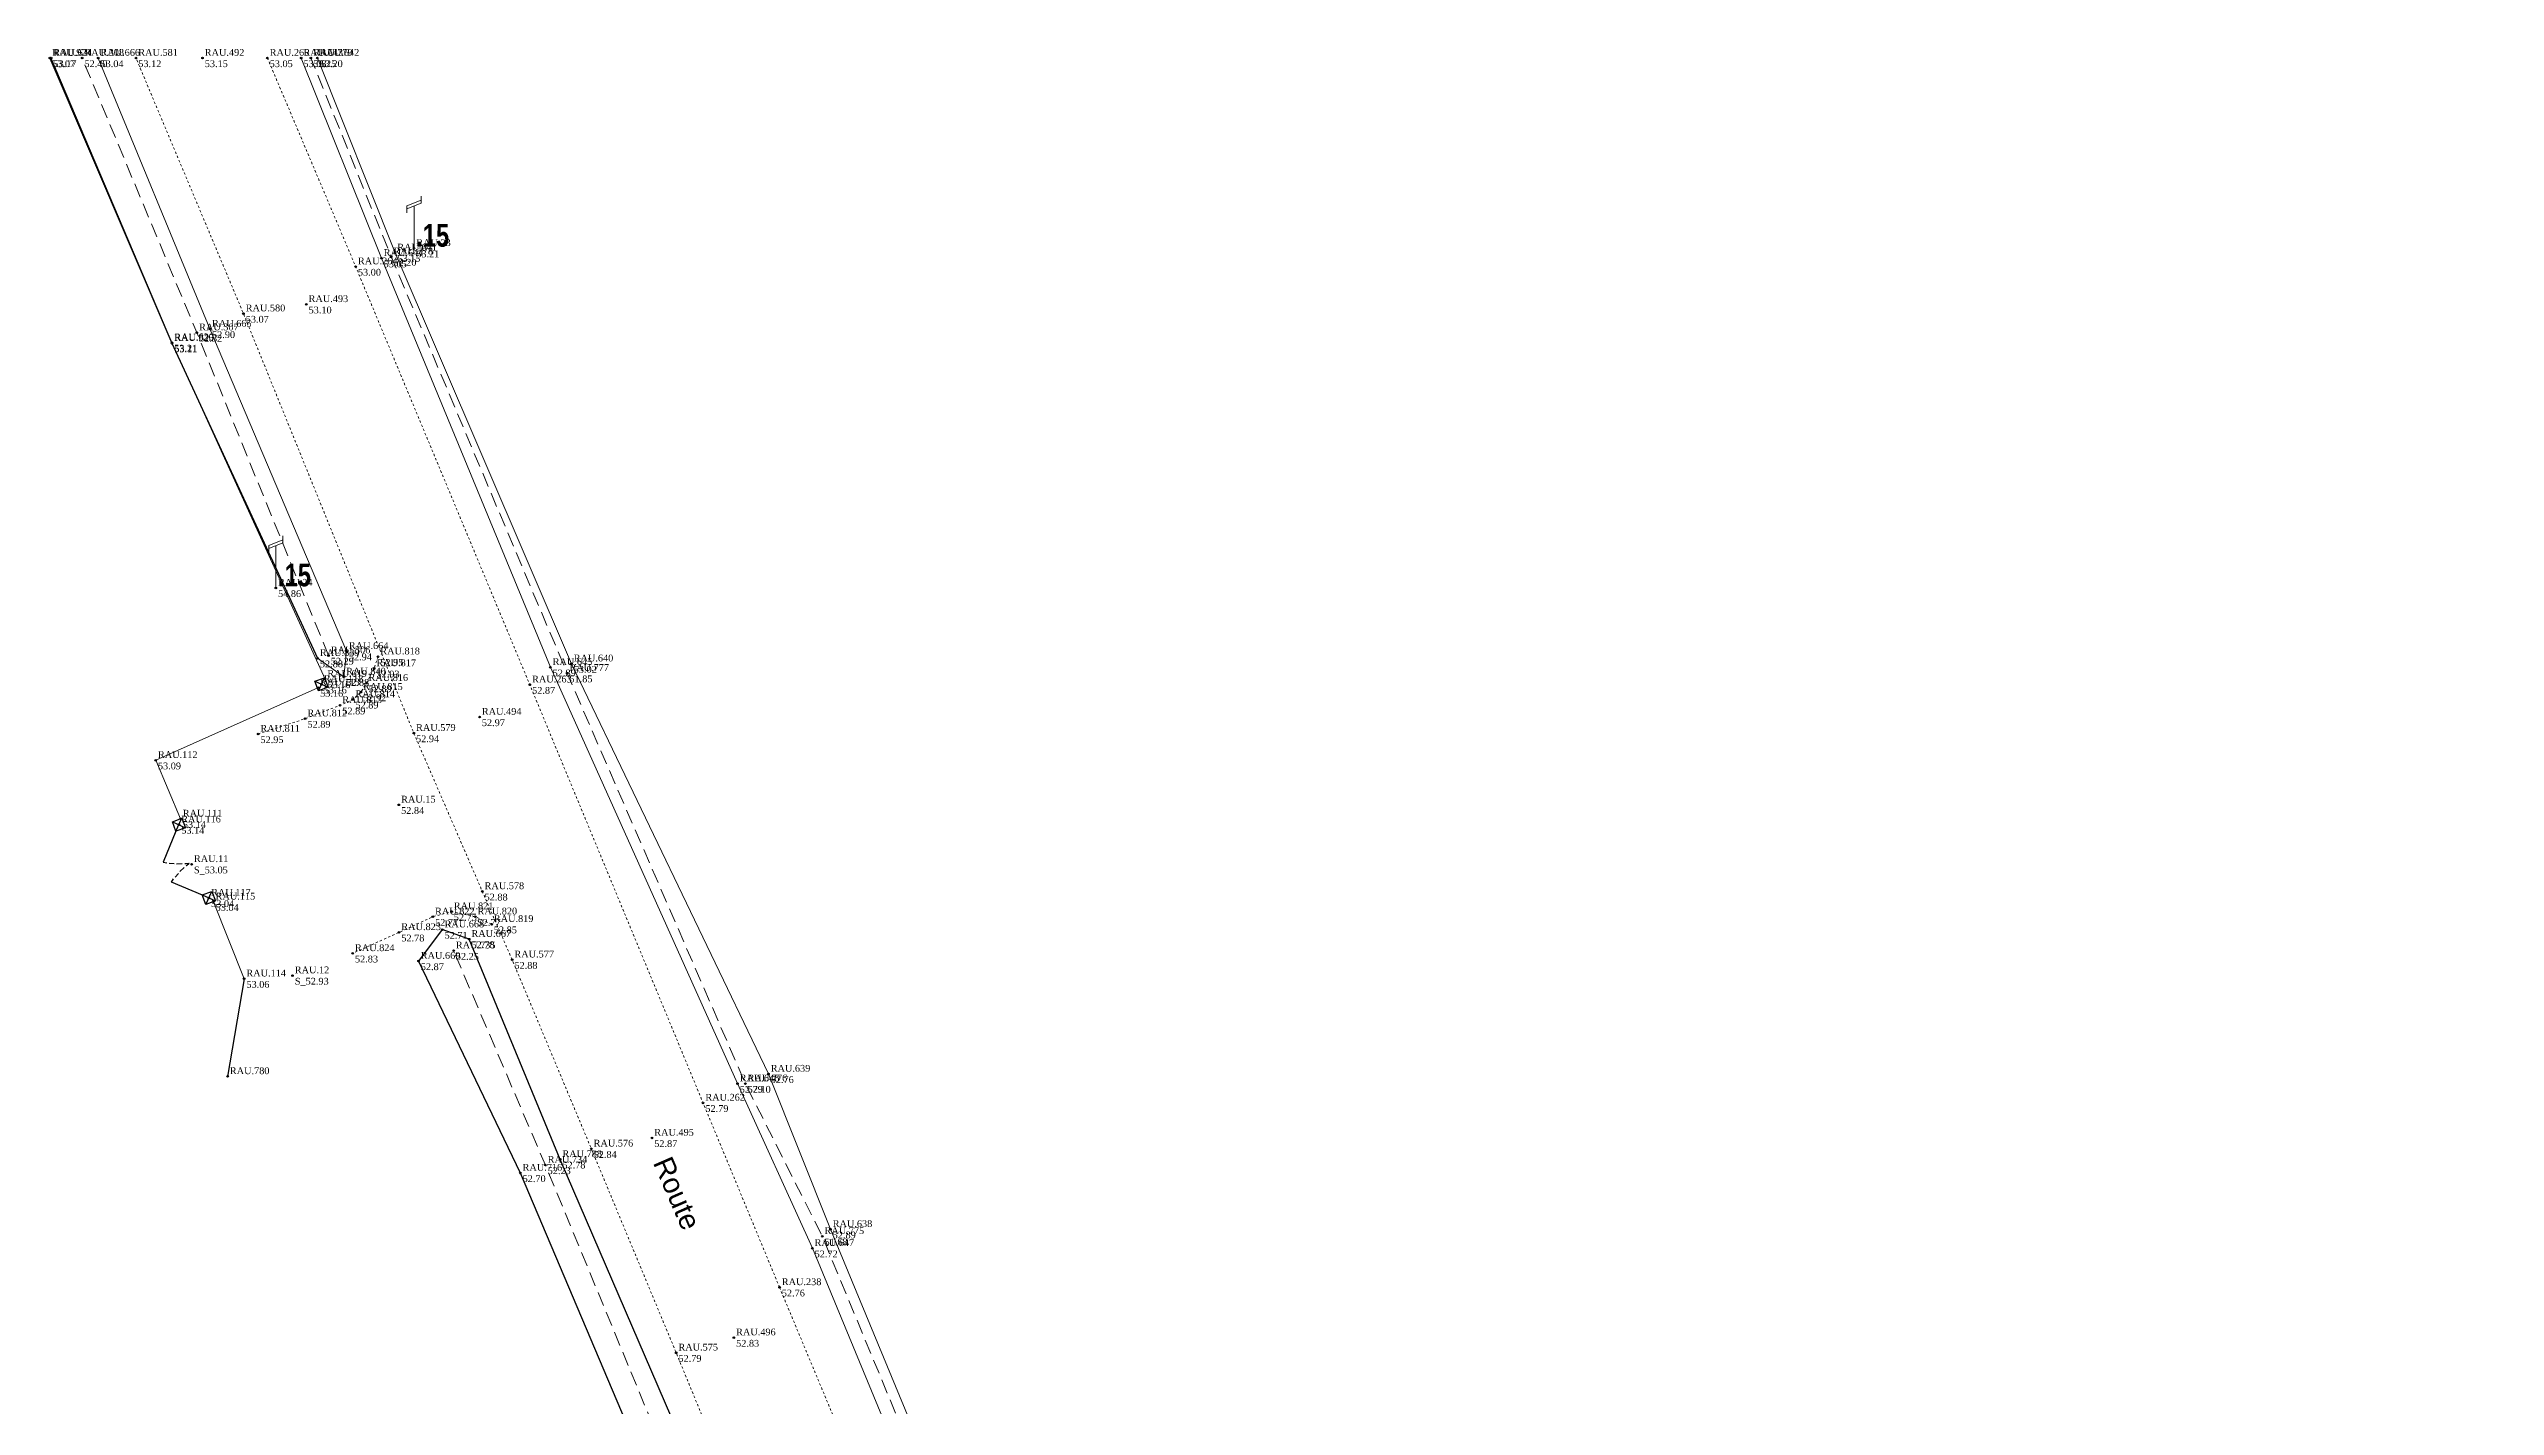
# Model space of a CAD drawing. Extents: x 1494631 to 1494939, y 7198500 to 7199000.
# Drawn here: x 1494631.1 to 1494739.2, y 7198940.4 to 7199000.4 of the extents above; entities that cross this region are included whole.
import ezdxf
from ezdxf.enums import TextEntityAlignment as Align

# ---------------------------------------------------------------- set-up
doc = ezdxf.new("R2010")
doc.units = 0
doc.header["$LTSCALE"] = 0.2
doc.header["$PDMODE"] = 32
doc.header["$PDSIZE"] = 0.07
for name, pattern in [('CACHE2', [4.7625, 3.175, -1.5875]), ('jsi_tic', [0.2, 0.05, -0.1, 0.05]), ('jsi_tim', [0.6, 0.2, -0.2, 0.2])]:
    doc.linetypes.add(name, pattern=pattern)
for name, color, linetype in [('BDT_CLOTURE', 32, 'Continuous'), ('BDT_MUR', 7, 'Continuous'), ('BDT_RELIEF_FOSSE', 7, 'Continuous'), ('TOPO_ALT', 7, 'Continuous'), ('TOPO_MAT', 4, 'Continuous'), ('TOPOJIS', 7, 'Continuous')]:
    doc.layers.add(name, color=color, linetype=linetype)
for name, color, linetype, lineweight in [('BDT_ELEC_AERIEN', 1, 'Continuous', 13), ('BDT_VOIRIE_CHAUSSEE', 7, 'Continuous', 13), ('BDT_VOIRIE_CHEMIN', 7, 'Continuous', 13), ('BDT_VOIRIE_NOM DE RUE', 7, 'Continuous', 0)]:
    doc.layers.add(name, color=color, linetype=linetype, lineweight=lineweight)
doc.styles.add('Arial', font='arial.ttf')
doc.styles.add('Arial Gras', font='arialbd.ttf', dxfattribs={"width": 0.75, "height": 0.5})
doc.styles.get("Standard").update_dxf_attribs({"font": 'dutch.ttf'})
doc.linetypes.add('LIMITE1', pattern='A,6.35,-2.54,[133,ltypeshp.shx,S=2.54,R=0,X=-2.54,Y=0],-2.54,25.4', length=36.83)

# ---------------------------------------------------------------- blocks, each defined once
blk = doc.blocks.new('$B.137')
at = {"color": 0, "linetype": 'ByBlock', "lineweight": -2}
for p, q in [((0.31, 2), (0.31, 2.31)), ((-0.31, 1.88), (0.31, 2.12)), ((-0.31, 1.75), (0.31, 2)), ((-0.31, 1.56), (-0.31, 1.88)), ((0, 0), (0, 1.88))]:
    blk.add_line(p, q, dxfattribs=at)
at = {"style": 'Arial Gras', "width": 0.75}
blk.add_attdef('DIAMETRE', (0.1, 0.07), '', height=1, dxfattribs=at)
blk = doc.blocks.new('BL25')
at = {"color": 0, "linetype": 'ByBlock', "lineweight": -2}
for p, q in [((-0.5, -0.5), (0.5, 0.5)), ((-0.5, 0.5), (0.5, -0.5))]:
    blk.add_line(p, q, dxfattribs=at)
at = {"color": 0, "linetype": 'ByBlock', "lineweight": -2, "flags": 128}
blk.add_lwpolyline([(-0.5, -0.5), (-0.5, 0.5), (0.5, 0.5), (0.5, -0.5), (-0.5, -0.5)], dxfattribs=at)
blk = doc.blocks.new('$0.176')
at = {"color": 0, "linetype": 'ByBlock', "lineweight": -2}
for p, q in [((0.781, 0.031), (0.844, -0.094)), ((0.875, -0.156), (0.938, -0.312))]:
    blk.add_line(p, q, dxfattribs=at)
at = {"color": 0, "linetype": 'ByBlock', "lineweight": -2, "flags": 128}
for points in [[(0, -0.5), (0.688, 0.188), (0.75, 0.094)], [(0.961, -0.383), (0.969, -0.406), (1, -0.5)]]:
    blk.add_lwpolyline(points, dxfattribs=at)
blk = doc.blocks.new('TCPOINT')
at = {"color": 0}
blk.add_point((0, 0), dxfattribs=at)
at = {"layer": 'TOPO_ALT'}
blk.add_attdef('ALT', text='', height=0.3, dxfattribs=at).set_placement((0.1, -0.1), align=Align.TOP_LEFT)
at = {"layer": 'TOPO_MAT'}
blk.add_attdef('MAT', (0.1, 0.1), '', height=0.3, dxfattribs=at)

msp = doc.modelspace()

# ---------------------------------------------------------------- linework, layer by layer
at = {"layer": 'BDT_CLOTURE', "linetype": 'LIMITE1', "flags": 128}
msp.add_lwpolyline([(1494639.69, 7198959.29), (1494638.96, 7198954.97)], dxfattribs=at)
at = {"layer": 'BDT_MUR', "color": 1, "linetype": 'Continuous', "lineweight": 13, "ltscale": 0.11, "flags": 128}
for points in [[(1494643.27, 7198972.54), (1494636.5, 7198987.42), (1494631.16, 7199000)], [(1494635.78, 7198968.95), (1494642.95, 7198972.16)], [(1494636.88, 7198966.36), (1494635.78, 7198968.95)]]:
    msp.add_lwpolyline(points, dxfattribs=at)
at = {"layer": 'BDT_MUR', "color": 2, "linetype": 'Continuous', "lineweight": 13, "ltscale": 0.11, "flags": 128}
msp.add_lwpolyline([(1494639.69, 7198959.29), (1494638.33, 7198962.69)], dxfattribs=at)
at = {"layer": 'BDT_RELIEF_FOSSE', "linetype": 'Continuous', "flags": 128}
for points in [[(1494631.1, 7199000), (1494636.5, 7198987.39), (1494642.94, 7198973.46)], [(1494649.64, 7198961.04), (1494648.45, 7198961.46), (1494647.4, 7198960.07)], [(1494679.21, 7198890.07), (1494679.13, 7198890.55), (1494678.68, 7198892.58), (1494677.27, 7198896.07), (1494669.54, 7198914.49), (1494653.66, 7198951.3), (1494649.64, 7198961.04)], [(1494647.4, 7198960.07), (1494651.9, 7198950.7), (1494667.58, 7198913.68), (1494675.23, 7198895.21), (1494676.6, 7198892.02), (1494676.98, 7198890.96), (1494677.31, 7198890.02)]]:
    msp.add_lwpolyline(points, dxfattribs=at)
at = {"layer": 'BDT_RELIEF_FOSSE', "linetype": 'CACHE2', "lineweight": 13, "flags": 128}
for points in [[(1494643.42, 7198973.58), (1494637.6, 7198987.86), (1494632.53, 7199000)], [(1494795.61, 7198685.3), (1494793.34, 7198688.47), (1494793.34, 7198688.47), (1494782.37, 7198703.73), (1494771.18, 7198720.19), (1494760.77, 7198737.17), (1494750.77, 7198754.42), (1494741.2, 7198771.78), (1494731.86, 7198789.52), (1494723.18, 7198807.31), (1494719.18, 7198816.08), (1494715.02, 7198825.53), (1494707.21, 7198843.93), (1494699.62, 7198862.48), (1494691.91, 7198880.91), (1494684.21, 7198899.36), (1494677.17, 7198919.1), (1494665.25, 7198947.9), (1494661.85, 7198954.65), (1494653.97, 7198972.8), (1494646.19, 7198991.22), (1494642.64, 7199000)], [(1494678.12, 7198889.24), (1494677.65, 7198890.94), (1494675.96, 7198895.49), (1494668.32, 7198913.98), (1494653.01, 7198951.05), (1494648.95, 7198960.53)]]:
    msp.add_lwpolyline(points, dxfattribs=at)
at = {"layer": 'BDT_RELIEF_FOSSE', "linetype": 'Continuous', "lineweight": 13, "ltscale": 0.2, "flags": 128}
for points in [[(1494644.22, 7198973.77), (1494638.17, 7198988.02), (1494633.24, 7199000)], [(1494642.94, 7198973.46), (1494644.1, 7198972.64), (1494644.22, 7198973.77)]]:
    msp.add_lwpolyline(points, dxfattribs=at)
at = {"layer": 'BDT_RELIEF_FOSSE', "linetype": 'Continuous', "lineweight": 13, "flags": 128}
for points in [[(1494642.21, 7199000), (1494645.76, 7198991.15), (1494653.23, 7198973.06), (1494661.5, 7198954.65), (1494664.81, 7198947.37), (1494676.72, 7198918.58), (1494683.77, 7198898.83), (1494691.47, 7198880.38), (1494699.17, 7198861.95), (1494706.76, 7198843.41), (1494714.57, 7198825), (1494718.73, 7198815.56), (1494722.74, 7198806.79), (1494731.42, 7198789), (1494740.76, 7198771.25), (1494750.32, 7198753.89), (1494760.32, 7198736.65), (1494770.73, 7198719.67), (1494781.93, 7198703.21), (1494792.89, 7198687.95), (1494795.17, 7198684.78)], [(1494795.97, 7198685.62), (1494793.7, 7198688.79), (1494780.84, 7198706.92), (1494771.34, 7198721.18), (1494759.23, 7198741.2), (1494750.45, 7198756.48), (1494741.56, 7198772.09), (1494732.22, 7198789.84), (1494723.54, 7198807.63), (1494719.54, 7198816.4), (1494715.38, 7198825.84), (1494707.57, 7198844.25), (1494699.98, 7198862.8), (1494692.27, 7198881.22), (1494684.57, 7198899.68), (1494677.53, 7198919.42), (1494665.61, 7198948.21), (1494662.87, 7198955.08), (1494654.16, 7198973.22), (1494646.36, 7198991.39), (1494642.93, 7199000)]]:
    msp.add_lwpolyline(points, dxfattribs=at)
at = {"layer": 'BDT_VOIRIE_CHAUSSEE', "linetype": 'jsi_tim', "lineweight": 13, "flags": 128}
for points in [[(1494927.3, 7198500), (1494926.61, 7198501.23), (1494925.38, 7198502.92), (1494919.28, 7198510.91), (1494909.32, 7198523.94), (1494897.14, 7198539.79), (1494885.01, 7198555.71), (1494873, 7198571.7), (1494860.95, 7198587.68), (1494848.86, 7198603.58), (1494836.67, 7198619.45), (1494828.55, 7198630.24), (1494822.57, 7198638), (1494812.62, 7198651.43), (1494802.72, 7198664.55), (1494794.51, 7198675.31), (1494792.14, 7198678.54), (1494785.6, 7198687.17), (1494776.61, 7198699.6), (1494773.42, 7198704.24), (1494772.02, 7198706.09), (1494766.73, 7198713.7), (1494765.26, 7198716.17), (1494754.81, 7198733.31), (1494744.81, 7198750.7), (1494735.13, 7198768.26), (1494725.68, 7198786), (1494723.23, 7198790.76), (1494718.55, 7198800.5), (1494716.87, 7198804.15), (1494708.78, 7198822.47), (1494700.95, 7198840.92), (1494693.25, 7198859.37), (1494686.52, 7198876.16), (1494679.53, 7198892.25), (1494677.87, 7198896.29), (1494670.3, 7198914.78), (1494658.79, 7198942.75), (1494655.04, 7198951.77), (1494651.54, 7198960.13), (1494650.22, 7198963.15), (1494647.19, 7198970.15), (1494639.66, 7198988.7), (1494634.91, 7199000)], [(1494663.36, 7198945.64), (1494659.98, 7198953.8), (1494652.32, 7198972.29), (1494644.62, 7198990.78), (1494640.72, 7199000)], [(1494663.36, 7198945.64), (1494675.37, 7198916.88), (1494682.95, 7198898.41), (1494690.65, 7198879.96), (1494698.35, 7198861.53), (1494705.95, 7198842.99), (1494713.76, 7198824.58), (1494717.53, 7198816.04)]]:
    msp.add_lwpolyline(points, dxfattribs=at)
at = {"layer": 'BDT_VOIRIE_CHEMIN', "linetype": 'jsi_tic', "lineweight": 13, "flags": 128}
for points in [[(1494640.31, 7198970.11), (1494642.39, 7198970.79), (1494643.93, 7198971.38), (1494644.51, 7198971.64), (1494644.85, 7198971.96), (1494645.09, 7198972.36), (1494645.44, 7198973.01), (1494645.61, 7198973.53)], [(1494650.63, 7198961.7), (1494649.91, 7198962.03), (1494648.86, 7198962.26), (1494648.03, 7198962.03), (1494646.54, 7198961.34), (1494644.49, 7198960.41)]]:
    msp.add_lwpolyline(points, dxfattribs=at)

# ---------------------------------------------------------------- block references
at = {"layer": 'BDT_ELEC_AERIEN'}
for p in [(1494647.2, 7198991.59, 53.21), (1494641.09, 7198976.57, 54.86)]:
    msp.add_blockref('$B.137', p, dxfattribs=at).add_auto_attribs({'DIAMETRE': '.15'})
at = {"layer": 'BDT_MUR', "linetype": 'Continuous', "xscale": 0.45, "yscale": 0.45, "rotation": 20.36512408476132}
for p in [(1494643.11, 7198972.31, 53.16), (1494636.81, 7198966.1, 53.14), (1494638.13, 7198962.86, 53.04)]:
    msp.add_blockref('BL25', p, dxfattribs=at)
at = {"layer": 'BDT_MUR', "linetype": 'Continuous', "zscale": 1.525402681071328}
for p, xscale, yscale, rotation in [((1494635.97, 7198965.52, 53.14), 1.525402681071328, -1.525402681071327, 292.4093011186334), ((1494637.14, 7198962.7, 53.04), -1.525402681071328, -1.525402681071328, 292.409301182473)]:
    msp.add_blockref('$0.176', p, dxfattribs=dict(at, xscale=xscale, yscale=yscale, rotation=rotation))
at = {"layer": 'TOPOJIS'}
for p, values in [((1494631.1, 7199000), {'MAT': 'RAU.924', 'ALT': '53.07'}), ((1494631.16, 7199000), {'MAT': 'RAU.621', 'ALT': '53.17'}), ((1494632.53, 7199000), {'MAT': 'RAU.308', 'ALT': '52.40'}), ((1494633.24, 7199000), {'MAT': 'RAU.666', 'ALT': '53.04'}), ((1494634.91, 7199000), {'MAT': 'RAU.581', 'ALT': '53.12'}), ((1494637.85, 7199000), {'MAT': 'RAU.492', 'ALT': '53.15'}), ((1494640.72, 7199000), {'MAT': 'RAU.265', 'ALT': '53.05'}), ((1494642.21, 7199000), {'MAT': 'RAU.643', 'ALT': '53.08'}), ((1494642.64, 7199000), {'MAT': 'RAU.779', 'ALT': '52.25'}), ((1494642.93, 7199000), {'MAT': 'RAU.642', 'ALT': '53.20'}), ((1494647.2, 7198991.59), {'MAT': 'RAU.23', 'ALT': '53.21'}), ((1494644.62, 7198990.78), {'MAT': 'RAU.264', 'ALT': '53.00'}), ((1494645.76, 7198991.15), {'MAT': 'RAU.644', 'ALT': '53.05'}), ((1494646.19, 7198991.22), {'MAT': 'RAU.778', 'ALT': '52.20'}), ((1494646.36, 7198991.39), {'MAT': 'RAU.641', 'ALT': '53.15'}), ((1494639.66, 7198988.7), {'MAT': 'RAU.580', 'ALT': '53.07'}), ((1494642.44, 7198989.11), {'MAT': 'RAU.493', 'ALT': '53.10'}), ((1494636.5, 7198987.42), {'MAT': 'RAU.620', 'ALT': '53.21'}), ((1494636.5, 7198987.39), {'MAT': 'RAU.925', 'ALT': '53.11'}), ((1494637.6, 7198987.86), {'MAT': 'RAU.307', 'ALT': '52.32'}), ((1494638.17, 7198988.02), {'MAT': 'RAU.665', 'ALT': '52.90'}), ((1494641.09, 7198976.57), {'MAT': 'RAU.24', 'ALT': '54.86'}), ((1494642.94, 7198973.46), {'MAT': 'RAU.839', 'ALT': '52.88'}), ((1494643.42, 7198973.58), {'MAT': 'RAU.306', 'ALT': '52.29'}), ((1494644.22, 7198973.77), {'MAT': 'RAU.664', 'ALT': '52.94'}), ((1494645.61, 7198973.53), {'MAT': 'RAU.818', 'ALT': '52.95'}), ((1494654.16, 7198973.22), {'MAT': 'RAU.640', 'ALT': '53.02'}), ((1494642.95, 7198972.16), {'MAT': 'RAU.113', 'ALT': '53.16'}), ((1494643.11, 7198972.31), {'MAT': 'RAU.118', 'ALT': '53.16'}), ((1494643.27, 7198972.54), {'MAT': 'RAU.619', 'ALT': '53.16'}), ((1494644.1, 7198972.64), {'MAT': 'RAU.840', 'ALT': '52.88'}), ((1494645.09, 7198972.36), {'MAT': 'RAU.816', 'ALT': '52.89'}), ((1494645.44, 7198973.01), {'MAT': 'RAU.817', 'ALT': '52.93'}), ((1494652.32, 7198972.29), {'MAT': 'RAU.263', 'ALT': '52.87'}), ((1494653.23, 7198973.06), {'MAT': 'RAU.645', 'ALT': '52.89'}), ((1494653.97, 7198972.8), {'MAT': 'RAU.777', 'ALT': '51.85'}), ((1494643.93, 7198971.38), {'MAT': 'RAU.813', 'ALT': '52.89'}), ((1494644.51, 7198971.64), {'MAT': 'RAU.814', 'ALT': '52.89'}), ((1494644.85, 7198971.96), {'MAT': 'RAU.815', 'ALT': '52.92'}), ((1494640.31, 7198970.11), {'MAT': 'RAU.811', 'ALT': '52.95'}), ((1494642.39, 7198970.79), {'MAT': 'RAU.812', 'ALT': '52.89'}), ((1494647.19, 7198970.15), {'MAT': 'RAU.579', 'ALT': '52.94'}), ((1494650.1, 7198970.86), {'MAT': 'RAU.494', 'ALT': '52.97'}), ((1494635.78, 7198968.95), {'MAT': 'RAU.112', 'ALT': '53.09'}), ((1494646.53, 7198966.98), {'MAT': 'RAU.15', 'ALT': '52.84'}), ((1494636.81, 7198966.1), {'MAT': 'RAU.116', 'ALT': '53.14'}), ((1494636.88, 7198966.36), {'MAT': 'RAU.111', 'ALT': '53.14'}), ((1494637.37, 7198964.35), {'MAT': 'RAU.11', 'ALT': 'S_53.05'}), ((1494638.13, 7198962.86), {'MAT': 'RAU.117', 'ALT': '53.04'}), ((1494638.33, 7198962.69), {'MAT': 'RAU.115', 'ALT': '53.04'}), ((1494650.22, 7198963.15), {'MAT': 'RAU.578', 'ALT': '52.88'}), ((1494646.54, 7198961.34), {'MAT': 'RAU.823', 'ALT': '52.78'}), ((1494648.03, 7198962.03), {'MAT': 'RAU.822', 'ALT': '52.77'}), ((1494648.45, 7198961.46), {'MAT': 'RAU.668', 'ALT': '52.71'}), ((1494648.86, 7198962.26), {'MAT': 'RAU.821', 'ALT': '52.75'}), ((1494649.91, 7198962.03), {'MAT': 'RAU.820', 'ALT': '52.77'}), ((1494650.63, 7198961.7), {'MAT': 'RAU.819', 'ALT': '52.85'}), ((1494644.49, 7198960.41), {'MAT': 'RAU.824', 'ALT': '52.83'}), ((1494648.95, 7198960.53), {'MAT': 'RAU.735', 'ALT': '52.25'}), ((1494649.64, 7198961.04), {'MAT': 'RAU.667', 'ALT': '52.78'}), ((1494651.54, 7198960.13), {'MAT': 'RAU.577', 'ALT': '52.88'}), ((1494639.69, 7198959.29), {'MAT': 'RAU.114', 'ALT': '53.06'}), ((1494641.83, 7198959.43), {'MAT': 'RAU.12', 'ALT': 'S_52.93'}), ((1494647.4, 7198960.07), {'MAT': 'RAU.669', 'ALT': '52.87'}), ((1494638.96, 7198954.97), {'MAT': 'RAU.780'}), ((1494662.87, 7198955.08), {'MAT': 'RAU.639', 'ALT': '52.76'}), ((1494659.98, 7198953.8), {'MAT': 'RAU.262', 'ALT': '52.79'}), ((1494661.5, 7198954.65), {'MAT': 'RAU.646', 'ALT': '52.79'}), ((1494661.85, 7198954.65), {'MAT': 'RAU.776', 'ALT': '52.10'}), ((1494655.04, 7198951.77), {'MAT': 'RAU.576', 'ALT': '52.84'}), ((1494657.72, 7198952.25), {'MAT': 'RAU.495', 'ALT': '52.87'}), ((1494651.9, 7198950.7), {'MAT': 'RAU.716', 'ALT': '52.70'}), ((1494653.01, 7198951.05), {'MAT': 'RAU.734', 'ALT': '52.23'}), ((1494653.66, 7198951.3), {'MAT': 'RAU.788', 'ALT': '52.78'}), ((1494664.81, 7198947.37), {'MAT': 'RAU.647', 'ALT': '52.72'}), ((1494665.25, 7198947.9), {'MAT': 'RAU.775', 'ALT': '51.68'}), ((1494665.61, 7198948.21), {'MAT': 'RAU.638', 'ALT': '52.89'}), ((1494663.36, 7198945.64), {'MAT': 'RAU.238', 'ALT': '52.76'}), ((1494661.34, 7198943.42), {'MAT': 'RAU.496', 'ALT': '52.83'}), ((1494658.79, 7198942.75), {'MAT': 'RAU.575', 'ALT': '52.79'})]:
    msp.add_blockref('TCPOINT', p, dxfattribs=at).add_auto_attribs(values)

# ---------------------------------------------------------------- texts
at = {"layer": 'BDT_VOIRIE_NOM DE RUE', "linetype": 'Continuous', "style": 'Arial'}
msp.add_text('Route', height=0.9, rotation=293.4939, dxfattribs=at).set_placement((1494657.75, 7198951.16))

doc.saveas('drawing.dxf')
